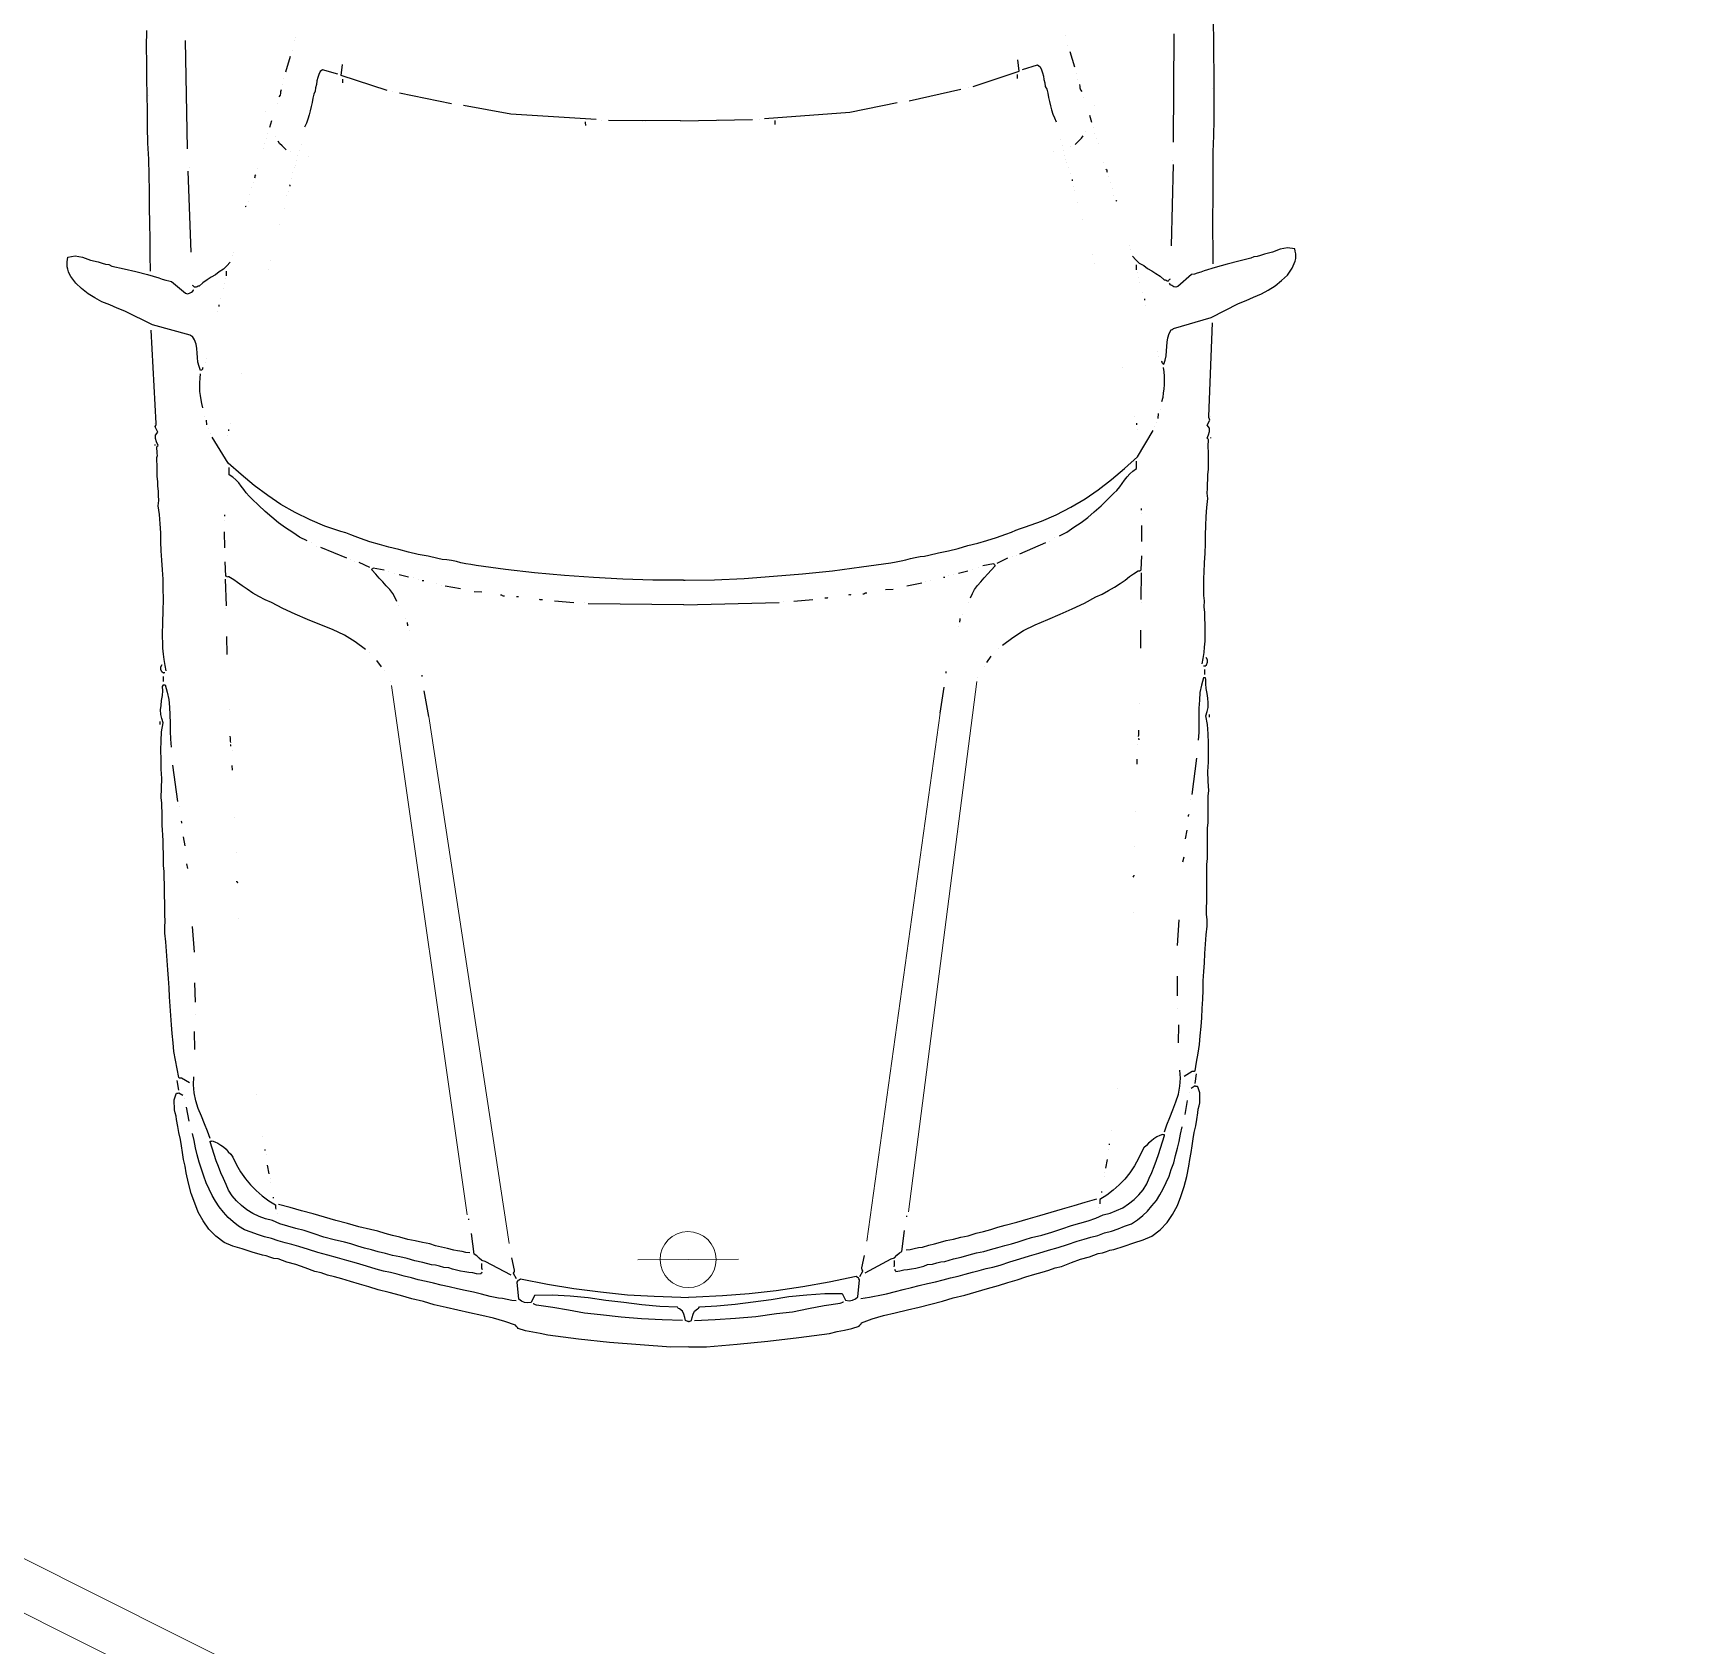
# Model space of a CAD drawing. Header units: metres. Extents: x -45 to 1930, y -347 to 488.
# Drawn here: x 106.341 to 108.875, y -23.664 to -21.178 of the extents above; entities that cross this region are included whole.
import ezdxf

# ---------------------------------------------------------------- set-up
doc = ezdxf.new("R2010")
doc.units = ezdxf.units.M

# ---------------------------------------------------------------- blocks, each defined once
blk = doc.blocks.new('BMW3-PUD')
at = {"lineweight": 0}
for p, q in [((1.0314, 0.4512), (0.2143, 0.3401)), ((0.9833, 0.3943), (0.17, 0.2757)), ((0.1432, 0.0776), (0.1432, 0)), ((0.1432, -0.0776), (0.1432, 0)), ((0.9833, -0.3943), (0.17, -0.2757)), ((1.0314, -0.4512), (0.2143, -0.3401))]:
    blk.add_line(p, q, dxfattribs=at)
for points in [[(1.5236, 0.7387), (1.5228, 0.7394), (1.5213, 0.7394), (1.5198, 0.7409), (1.519, 0.7424), (1.525, 0.7447), (1.5318, 0.7463), (1.5393, 0.7471), (1.546, 0.7472), (1.5528, 0.748), (1.5595, 0.7489), (1.5663, 0.7512), (1.5715, 0.7543), (1.5722, 0.7558), (1.573, 0.7573), (1.5737, 0.758), (1.5737, 0.758), (1.5902, 0.8161), (1.6115, 0.8584), (1.6159, 0.8704), (1.621, 0.8818), (1.6261, 0.8938), (1.632, 0.9044), (1.6386, 0.915), (1.6468, 0.9249), (1.6549, 0.934), (1.6653, 0.9416), (1.6691, 0.9432), (1.6728, 0.9447), (1.6765, 0.9462), (1.6803, 0.9471), (1.684, 0.9471), (1.6878, 0.9471), (1.6916, 0.9464), (1.6953, 0.9457), (1.697, 0.9345), (1.6948, 0.9232), (1.6905, 0.9111), (1.6876, 0.8991), (1.6855, 0.893), (1.684, 0.8878), (1.6833, 0.8825), (1.6811, 0.878), (1.6768, 0.8592), (1.6725, 0.8411), (1.6675, 0.823), (1.6625, 0.8057), (1.6603, 0.8004), (1.6588, 0.7951), (1.6574, 0.7906), (1.6567, 0.7861), (1.6382, 0.7648), (1.6375, 0.7618), (1.6382, 0.7588), (1.6398, 0.7558), (1.6413, 0.7536), (1.6413, 0.7536), (1.6428, 0.7529), (1.6436, 0.7521), (1.6436, 0.7521)], [(1.0566, 0.7984), (1.0648, 0.8), (1.0738, 0.8016), (1.0821, 0.8025), (1.0911, 0.8033), (1.1001, 0.8035), (1.1083, 0.8036), (1.1173, 0.8037), (1.1264, 0.803), (1.1354, 0.8031), (1.1444, 0.8025), (1.1534, 0.8026), (1.1617, 0.8019), (1.1707, 0.802), (1.1797, 0.8022), (1.1887, 0.8023), (1.1977, 0.8024), (1.212, 0.8033), (1.227, 0.8042), (1.2412, 0.8051), (1.2555, 0.8053), (1.269, 0.8055), (1.2833, 0.8064), (1.2975, 0.8073), (1.311, 0.809), (1.3193, 0.8083), (1.3268, 0.8084), (1.3335, 0.8085), (1.341, 0.8093), (1.3485, 0.8094), (1.356, 0.8103), (1.3636, 0.8104), (1.3718, 0.8104), (1.3756, 0.8105), (1.3786, 0.8105), (1.3816, 0.8106), (1.3853, 0.8106), (1.3883, 0.8099), (1.3914, 0.8099), (1.3951, 0.81), (1.3988, 0.8108), (1.4004, 0.8108), (1.4018, 0.8108), (1.4026, 0.8101), (1.4041, 0.8086), (1.4094, 0.8109), (1.4146, 0.8125), (1.4198, 0.8125), (1.4244, 0.8088), (1.4319, 0.8127), (1.4334, 0.8127), (1.4349, 0.812), (1.4356, 0.8112), (1.4379, 0.8112), (1.582, 0.8182)], [(1.4055, 0.8139), (1.4055, 0.8139), (1.4048, 0.8139), (1.4041, 0.8138), (1.4041, 0.8138)], [(1.4378, 0.8143), (1.4378, 0.8143)], [(2.0437, 0.8222), (2.0189, 0.8227), (1.9942, 0.8224), (1.9694, 0.8228), (1.9446, 0.8225), (1.9198, 0.8222), (1.8951, 0.822), (1.8703, 0.8217), (1.8455, 0.8206), (1.8207, 0.8203), (1.796, 0.82), (1.7712, 0.8197), (1.7464, 0.8194), (1.7224, 0.8192), (1.6976, 0.8196), (1.6728, 0.8193)], [(1.9431, 0.8203), (1.9431, 0.8203)], [(0.0086, 0), (0.0085, 0.0275), (0.0125, 0.0749), (0.0164, 0.1222), (0.0218, 0.1696), (0.028, 0.217), (0.0309, 0.229), (0.033, 0.2403), (0.0351, 0.2516), (0.0388, 0.2629), (0.0402, 0.2637), (0.041, 0.2644), (0.0425, 0.266), (0.0439, 0.2667), (0.0498, 0.2833), (0.0548, 0.3006), (0.0591, 0.3187), (0.0634, 0.3376), (0.0677, 0.3556), (0.072, 0.3737), (0.0763, 0.3918), (0.0813, 0.4083), (0.0856, 0.4264), (0.0907, 0.4437), (0.0957, 0.4611), (0.1, 0.4784), (0.1043, 0.4927), (0.1087, 0.507), (0.113, 0.5206), (0.1173, 0.5342), (0.1202, 0.5455), (0.1231, 0.556), (0.1268, 0.5658), (0.1289, 0.5756), (0.1347, 0.5907), (0.1398, 0.605), (0.1434, 0.6186), (0.1485, 0.6322), (0.1491, 0.6389), (0.1513, 0.645), (0.1535, 0.6503), (0.1542, 0.6563), (0.1593, 0.6721), (0.1643, 0.6872), (0.1687, 0.7015), (0.1745, 0.7151), (0.1841, 0.728), (0.1953, 0.7386), (0.2079, 0.747), (0.2214, 0.7547), (0.2355, 0.7601), (0.2505, 0.7655), (0.2662, 0.7695), (0.282, 0.7727), (0.2924, 0.7743), (0.3029, 0.7767), (0.3134, 0.7783), (0.3239, 0.7799), (0.3337, 0.7815), (0.3442, 0.7839), (0.3539, 0.7855), (0.3644, 0.7872), (0.3696, 0.788), (0.3749, 0.7895), (0.3794, 0.7904), (0.3846, 0.7904), (0.3899, 0.7905), (0.3951, 0.7905), (0.3997, 0.7891), (0.4042, 0.7876), (0.4049, 0.7869), (0.4049, 0.7861), (0.405, 0.7846), (0.4057, 0.7832), (0.402, 0.7771)], [(0.421, 0.7668), (0.4283, 0.7789), (0.4283, 0.7804), (0.4283, 0.7812), (0.4283, 0.7827), (0.429, 0.7834), (0.4425, 0.7859), (0.456, 0.7883), (0.4695, 0.7907), (0.483, 0.7916), (0.4972, 0.7933), (0.5107, 0.7942), (0.525, 0.7951), (0.5392, 0.796), (0.5535, 0.7969), (0.5678, 0.7971), (0.582, 0.798), (0.5955, 0.7989), (0.6098, 0.7998), (0.624, 0.8008), (0.6383, 0.8017), (0.6518, 0.8034), (0.6615, 0.8035), (0.6706, 0.8028), (0.6803, 0.803), (0.6901, 0.8031), (0.6991, 0.8032), (0.7089, 0.8033), (0.7186, 0.8034), (0.7276, 0.8035), (0.7374, 0.8036), (0.7471, 0.8038), (0.7562, 0.8046), (0.7659, 0.8047), (0.7749, 0.8048), (0.7847, 0.8049), (0.7937, 0.8051), (0.8035, 0.8052), (0.811, 0.806), (0.8185, 0.8061), (0.8252, 0.8062), (0.832, 0.8063), (0.8395, 0.8063), (0.8462, 0.8064), (0.853, 0.8065), (0.8605, 0.8074), (0.8755, 0.8068), (0.8905, 0.8062), (0.9048, 0.8071), (0.9198, 0.8073), (0.9341, 0.8075), (0.9484, 0.8069), (0.9626, 0.8063), (0.9762, 0.8035), (0.9829, 0.8058), (0.9889, 0.8074), (0.9964, 0.8075), (1.0032, 0.8068), (1.0107, 0.8061), (1.0182, 0.8047), (1.0257, 0.8041), (1.0325, 0.8042), (1.034, 0.8034), (1.0347, 0.8034), (1.0348, 0.8019), (1.0348, 0.8004), (1.0236, 0.7973), (1.0123, 0.7949), (1.0003, 0.794), (0.9883, 0.7931), (0.9756, 0.793), (0.9635, 0.7928), (0.9508, 0.7927), (0.9388, 0.7918)], [(0.8548, 0.7818), (0.911, 0.7892)], [(0.9784, 0.8088), (0.9776, 0.8088), (0.9761, 0.8087), (0.9754, 0.8087), (0.9739, 0.8087)], [(1.04, 0.8027), (1.0475, 0.8028)], [(1.0535, 0.8007), (1.0535, 0.8007), (1.0535, 0.8022), (1.0528, 0.8029), (1.0528, 0.8029), (1.055, 0.8052), (1.0587, 0.8067), (1.0625, 0.8068), (1.0663, 0.8046)], [(0.0815, 0.2657), (0.0822, 0.2724), (0.0836, 0.2792), (0.085, 0.2868), (0.0857, 0.2928), (0.0885, 0.3056), (0.0921, 0.3191), (0.095, 0.3312), (0.0978, 0.344), (0.1007, 0.356), (0.1036, 0.3688), (0.1064, 0.3809), (0.1093, 0.3929), (0.1122, 0.4042), (0.115, 0.4162), (0.1179, 0.4268), (0.1208, 0.4381), (0.1236, 0.4487), (0.1265, 0.4592), (0.1286, 0.4697), (0.1315, 0.481), (0.1366, 0.4961), (0.1409, 0.5112), (0.1452, 0.5262), (0.1496, 0.5406), (0.1539, 0.5556), (0.1582, 0.5707), (0.1625, 0.585), (0.1676, 0.6001), (0.1705, 0.6106), (0.1734, 0.6212), (0.1763, 0.6317), (0.1799, 0.6423), (0.1828, 0.6528), (0.1864, 0.6634), (0.19, 0.6732), (0.1937, 0.6838), (0.1996, 0.6929), (0.2062, 0.7012), (0.2129, 0.7088), (0.2211, 0.7156), (0.2293, 0.7225), (0.2382, 0.7279), (0.2471, 0.7332), (0.2569, 0.7378), (0.2666, 0.7424), (0.277, 0.7456), (0.2875, 0.7495), (0.2987, 0.7526), (0.31, 0.7557), (0.3204, 0.7581), (0.3317, 0.7605), (0.3429, 0.7629)], [(0.335, 0.7358), (0.3462, 0.7396), (0.3574, 0.7443), (0.3693, 0.7489), (0.3813, 0.7536), (0.3933, 0.7575), (0.4053, 0.7599), (0.418, 0.7608), (0.43, 0.7602)], [(0.3616, 0.7676), (0.3833, 0.7716)], [(0.3961, 0.774), (0.3961, 0.774)], [(0.4095, 0.7832), (0.4245, 0.7856)], [(0.6223, 0.7579), (0.6621, 0.7607)], [(0.7513, 0.767), (0.7588, 0.7686)], [(0.7866, 0.7712), (0.8001, 0.7736)], [(0.8211, 0.7761), (0.8211, 0.7761), (0.8226, 0.7761), (0.8233, 0.7761), (0.8241, 0.7769)], [(0.8473, 0.7794), (0.8473, 0.7794)], [(1.8612, 0.76), (2.0279, 0.762)], [(0.126, 0.318), (0.126, 0.318), (0.1244, 0.3188), (0.1237, 0.3195), (0.1229, 0.3202), (0.1236, 0.3262), (0.125, 0.3323), (0.1257, 0.3383), (0.1264, 0.3443), (0.1278, 0.3511), (0.1292, 0.3571), (0.1307, 0.3631), (0.1329, 0.3691), (0.1335, 0.3767), (0.1357, 0.3835), (0.1371, 0.3895), (0.1378, 0.3955), (0.1414, 0.4091), (0.1442, 0.4211), (0.1478, 0.4332), (0.1507, 0.4445), (0.1528, 0.4558), (0.1557, 0.4663), (0.1586, 0.4776), (0.1615, 0.4881), (0.1643, 0.4987), (0.1672, 0.5092), (0.1708, 0.5198), (0.1737, 0.5296), (0.1773, 0.5454), (0.1816, 0.5612), (0.1867, 0.5763), (0.1918, 0.5914), (0.1954, 0.6042), (0.199, 0.617), (0.2026, 0.6291), (0.2077, 0.6404), (0.2106, 0.6509), (0.2142, 0.6607), (0.2186, 0.6705), (0.2245, 0.6796), (0.2311, 0.688), (0.2386, 0.6956), (0.246, 0.7024), (0.255, 0.7078), (0.2639, 0.7116), (0.2729, 0.7155), (0.2818, 0.7194), (0.2916, 0.7232), (0.3005, 0.7263), (0.3103, 0.7295), (0.32, 0.7326), (0.3297, 0.7357), (0.3305, 0.7357), (0.3305, 0.7342), (0.3305, 0.7335), (0.3312, 0.7327), (0.3298, 0.7282), (0.3276, 0.7237), (0.3247, 0.7191), (0.3217, 0.7153), (0.318, 0.7108), (0.3143, 0.7077), (0.3106, 0.7039), (0.3061, 0.7009), (0.2942, 0.6955), (0.283, 0.6893), (0.2725, 0.6817), (0.2629, 0.6741), (0.254, 0.665), (0.2458, 0.6558), (0.2384, 0.646), (0.2318, 0.6354), (0.2303, 0.6354), (0.2288, 0.6354), (0.2273, 0.6354), (0.225, 0.6353)], [(0.4721, 0.7584), (0.4999, 0.7588)], [(0.5255, 0.7568), (0.5255, 0.7568)], [(0.545, 0.757), (0.575, 0.7574)], [(1.4485, 0.7363), (1.4485, 0.7363)], [(1.4613, 0.7394), (1.468, 0.741), (1.474, 0.7418), (1.4807, 0.7427), (1.4867, 0.7435), (1.4935, 0.7436), (1.5003, 0.7437), (1.507, 0.743), (1.5138, 0.7423)], [(1.6856, 0.6955), (1.6802, 0.7007), (1.6749, 0.7059), (1.6711, 0.7127), (1.6665, 0.7186), (1.6627, 0.7253), (1.6588, 0.7313), (1.6543, 0.738), (1.6489, 0.7439), (1.6489, 0.7454), (1.6482, 0.7469), (1.6474, 0.7484), (1.6474, 0.7492), (1.6474, 0.7507), (1.6481, 0.7514), (1.6496, 0.7529), (1.6503, 0.7537)], [(1.7014, 0.7558), (1.8267, 0.7596)], [(1.8327, 0.7574), (1.8327, 0.7574)], [(1.1907, 0), (1.1907, 0.0026), (1.1909, 0.0476), (1.1927, 0.0935), (1.1959, 0.1386), (1.1991, 0.1836), (1.2038, 0.2295), (1.2093, 0.2746), (1.2155, 0.3197), (1.2169, 0.328), (1.2183, 0.3356), (1.2197, 0.3431), (1.2219, 0.3499), (1.2233, 0.3574), (1.2247, 0.3649), (1.2254, 0.3717), (1.2268, 0.3785), (1.2304, 0.3935), (1.2332, 0.4086), (1.2368, 0.4236), (1.2411, 0.4387), (1.2447, 0.4538), (1.249, 0.4681), (1.2533, 0.4831), (1.2584, 0.4975), (1.2613, 0.5058), (1.2642, 0.5126), (1.2671, 0.5201), (1.2693, 0.5276), (1.278, 0.5525), (1.2875, 0.5752), (1.2993, 0.5978), (1.3118, 0.6198), (1.3258, 0.6402), (1.3413, 0.6607), (1.3583, 0.6811), (1.3761, 0.7009), (1.4164, 0.7254)], [(1.4224, 0.7277), (1.4224, 0.7277)], [(1.4291, 0.73), (1.4291, 0.73)], [(1.4351, 0.7331), (1.4426, 0.734)], [(1.5312, 0.735), (1.5312, 0.735)], [(1.5379, 0.7336), (1.5379, 0.7336)], [(1.6102, 0.7157), (1.6102, 0.7157)], [(1.62, 0.7136), (1.62, 0.7136), (1.6193, 0.7135), (1.6178, 0.7135), (1.6178, 0.7135)], [(1.6291, 0.7107), (1.6291, 0.7107)], [(0.6742, 0.6895), (0.6742, 0.6895)], [(0.7282, 0.6901), (0.7282, 0.6901), (0.7297, 0.6909), (0.7305, 0.6917), (0.7312, 0.6917)], [(0.7755, 0.6922), (0.7755, 0.6922)], [(0.8295, 0.6943), (0.8295, 0.6943)], [(0.9023, 0.6975), (0.9099, 0.6976)], [(0.9324, 0.6978), (0.9324, 0.6978)], [(0.9421, 0.6994), (0.9421, 0.6994), (0.9414, 0.7002), (0.9398, 0.7002), (0.9398, 0.7002)], [(0.9451, 0.6995), (0.9474, 0.7003), (0.9496, 0.7003), (0.9519, 0.7003), (0.9549, 0.7004)], [(0.9962, 0.7009), (0.9962, 0.7009)], [(1.081, 0.7041), (1.1088, 0.7044)], [(1.0873, 0.4909), (1.0991, 0.5068), (1.1094, 0.5235), (1.1182, 0.5416), (1.1262, 0.5612), (1.1343, 0.5801), (1.1423, 0.599), (1.1511, 0.6179), (1.1607, 0.6352), (1.165, 0.645), (1.1702, 0.6549), (1.1753, 0.664), (1.1812, 0.673), (1.1864, 0.6806), (1.1916, 0.6874), (1.196, 0.6935), (1.2004, 0.701), (1.2004, 0.7018), (1.2004, 0.7033), (1.2011, 0.704), (1.2019, 0.7056), (1.2236, 0.7066)], [(1.1515, 0.7057), (1.1515, 0.7057)], [(1.1561, 0.705), (1.1973, 0.7062)], [(1.2454, 0.7068), (1.2702, 0.7071)], [(1.2552, 0.58), (1.261, 0.5914), (1.2684, 0.602), (1.2758, 0.6133), (1.2832, 0.6239), (1.2921, 0.6338), (1.3009, 0.6444), (1.3106, 0.6543), (1.3202, 0.6642), (1.3247, 0.6687), (1.3299, 0.6733), (1.3351, 0.6771), (1.3403, 0.6809), (1.3455, 0.6847), (1.35, 0.6893), (1.3544, 0.6939), (1.3581, 0.6992), (1.3694, 0.6993)], [(1.2882, 0.7073), (1.2882, 0.7073)], [(1.2942, 0.7067), (1.2942, 0.7067), (1.2957, 0.7067), (1.2965, 0.7067), (1.2965, 0.7067)], [(1.4189, 0.7014), (1.4189, 0.7014)], [(1.4279, 0.7), (1.4279, 0.7), (1.4272, 0.7), (1.4257, 0.7), (1.4257, 0.7)], [(1.4377, 0.6971), (1.4377, 0.6971)], [(1.6449, 0.7063), (1.6449, 0.7063)], [(1.6532, 0.7042), (1.6532, 0.7042)], [(1.6607, 0.7028), (1.6607, 0.7028)], [(1.6645, 0.7013), (1.672, 0.7014)], [(1.6954, 0.6927), (1.6954, 0.6927)], [(1.7014, 0.6905), (1.7014, 0.6905)], [(0.4027, 0.6637), (0.4027, 0.6637)], [(1.5138, 0.6793), (1.5138, 0.6793)], [(1.7714, 0.6703), (1.7714, 0.6703), (1.7714, 0.6711), (1.7707, 0.6718), (1.7707, 0.6718)], [(1.7798, 0.6666), (1.7798, 0.6666)], [(1.7895, 0.6653), (1.7895, 0.6653)], [(1.8001, 0.6616), (1.8001, 0.6616)], [(1.8084, 0.6595), (1.8084, 0.6595)], [(0.2423, 0.6385), (0.2423, 0.6385), (0.243, 0.6386), (0.2438, 0.6386), (0.2438, 0.6386)], [(0.267, 0.6433), (0.267, 0.6433)], [(0.273, 0.6434), (0.273, 0.6434)], [(0.2797, 0.645), (0.2932, 0.6474)], [(0.309, 0.6491), (0.309, 0.6491)], [(0.3157, 0.6507), (0.3157, 0.6507), (0.3165, 0.6507), (0.3172, 0.6507), (0.3172, 0.6507)], [(0.3374, 0.6547), (0.3374, 0.6547)], [(1.6742, 0.6368), (1.6742, 0.6368)], [(1.6885, 0.634), (1.6885, 0.634)], [(1.8204, 0.6551), (1.8197, 0.6559), (1.8189, 0.6566), (1.8167, 0.6566), (1.8152, 0.6573)], [(1.8302, 0.6522), (1.8302, 0.6522)], [(1.8604, 0.6436), (1.8604, 0.6436)], [(1.8679, 0.6414), (1.8679, 0.6414)], [(1.8755, 0.6385), (1.8755, 0.6385)], [(1.8845, 0.6364), (1.8845, 0.6364)], [(1.9182, 0.639), (1.9182, 0.639)], [(0.1558, 0.3364), (0.1564, 0.3424), (0.1579, 0.3484), (0.1593, 0.3552), (0.16, 0.3612), (0.1629, 0.371), (0.165, 0.3801), (0.1672, 0.3891), (0.17, 0.3981), (0.1721, 0.4094), (0.175, 0.4207), (0.1771, 0.432), (0.1807, 0.4441), (0.1836, 0.4554), (0.1865, 0.4667), (0.1901, 0.478), (0.193, 0.4893), (0.1973, 0.5073), (0.2023, 0.5247), (0.2073, 0.5428), (0.2124, 0.5601), (0.2175, 0.5774), (0.2225, 0.5955), (0.2276, 0.6128), (0.2326, 0.6309)], [(0.219, 0.633), (0.219, 0.633)], [(1.7428, 0.6189), (1.7428, 0.6189)], [(1.7684, 0.6117), (1.7684, 0.6117)], [(1.8585, 0.6083), (1.8615, 0.6113), (1.8645, 0.6143), (1.8682, 0.6181), (1.8719, 0.6204)], [(1.8786, 0.625), (1.8786, 0.625)], [(1.9033, 0.6306), (1.8928, 0.6334)], [(1.9305, 0.6211), (1.9305, 0.6211)], [(1.9508, 0.6154), (1.9478, 0.6161), (1.9456, 0.6161), (1.9425, 0.6168), (1.9403, 0.619)], [(1.9591, 0.6125), (1.9591, 0.6125)], [(1.9681, 0.6111), (1.9681, 0.6111)], [(1.788, 0.6074), (1.788, 0.6074)], [(1.794, 0.6052), (1.794, 0.6052)], [(1.8046, 0.6031), (1.8046, 0.6031), (1.8038, 0.6031), (1.8023, 0.6031), (1.8023, 0.6031)], [(1.8143, 0.6002), (1.8143, 0.6002)], [(1.8234, 0.5981), (1.8234, 0.5981)], [(1.8309, 0.5952), (1.8309, 0.5952)], [(1.8347, 0.5937), (1.8347, 0.5937)], [(1.8422, 0.5923), (1.8422, 0.5923)], [(1.8498, 0.5909), (1.8498, 0.5909)], [(1.8556, 0.6007), (1.8556, 0.6007)], [(1.8573, 0.588), (1.8573, 0.588)], [(1.8664, 0.5851), (1.8664, 0.5851)], [(2.0021, 0.601), (1.978, 0.6082)], [(2.0111, 0.5981), (2.0111, 0.5981)], [(2.0269, 0.5945), (2.0269, 0.5945)], [(2.0322, 0.5931), (2.0322, 0.5931)], [(1.2281, 0.5189), (1.2449, 0.5589)], [(1.2471, 0.5649), (1.2471, 0.5649)], [(1.2522, 0.5725), (1.2522, 0.5725)], [(1.8477, 0.5743), (1.8477, 0.5743)], [(1.9744, 0.5278), (1.9816, 0.5512), (1.9786, 0.5549), (1.974, 0.5571), (1.9695, 0.5585), (1.9643, 0.56), (1.959, 0.5607), (1.9537, 0.5621), (1.9484, 0.5628), (1.9439, 0.565), (1.9379, 0.5664), (1.9311, 0.5678), (1.9251, 0.5693), (1.9183, 0.5707), (1.9123, 0.5721), (1.9055, 0.5743), (1.8995, 0.5765), (1.8934, 0.5794)], [(1.2259, 0.5129), (1.2259, 0.5129)], [(1.949, 0.4517), (1.9722, 0.5225), (1.9895, 0.5205)], [(1.961, 0.5201), (1.9625, 0.5202), (1.964, 0.5202), (1.9647, 0.5202), (1.967, 0.5202)], [(1.0821, 0.4849), (1.0821, 0.4849)], [(1.2135, 0.4834), (1.2216, 0.5001)], [(1.2237, 0.5068), (1.2237, 0.5068)], [(1.0546, 0.4627), (1.0546, 0.4627)], [(1.0605, 0.4666), (1.0702, 0.4735)], [(1.1607, 0.4423), (1.1674, 0.4453), (1.1734, 0.4484), (1.1794, 0.453), (1.1853, 0.4583), (1.1912, 0.4636), (1.1972, 0.469), (1.2031, 0.4743), (1.2098, 0.4804), (1.2106, 0.4804), (1.2113, 0.4797), (1.2121, 0.4789), (1.2128, 0.4782), (1.21, 0.4616)], [(1.0382, 0.4528), (1.0382, 0.4528)], [(1.154, 0.4392), (1.154, 0.4392)], [(1.1985, 0.4239), (1.202, 0.4382)], [(1.2035, 0.445), (1.2035, 0.445)], [(1.2079, 0.4541), (1.2079, 0.4541)], [(1.9277, 0.353), (1.9447, 0.4328)], [(1.9476, 0.4441), (1.9476, 0.4441)], [(0.7998, 0.4222), (0.7998, 0.4222)], [(1.1166, 0.4229), (1.1166, 0.4229)], [(1.1234, 0.4253), (1.1249, 0.4253), (1.1264, 0.4261), (1.1271, 0.4261), (1.1286, 0.4261)], [(1.1353, 0.4292), (1.1353, 0.4292)], [(1.1949, 0.4089), (1.1949, 0.4089)], [(1.197, 0.4164), (1.197, 0.4164)], [(0.9833, 0.3943), (1.023, 0.4008)], [(1.0448, 0.4041), (1.0448, 0.4041), (1.0463, 0.4041), (1.047, 0.4041), (1.047, 0.4041)], [(1.1877, 0.381), (1.1877, 0.381)], [(1.1927, 0.4006), (1.1927, 0.4006), (1.1927, 0.4021), (1.1927, 0.4028), (1.1927, 0.4028)], [(0.7644, 0.3677), (0.7644, 0.3677)], [(1.1799, 0.3441), (1.1841, 0.3675)], [(1.1855, 0.3735), (1.1855, 0.3735)], [(0.1212, 0.2729), (0.1425, 0.313), (0.144, 0.3182), (0.1477, 0.322), (0.1514, 0.3258), (0.1536, 0.3296), (0.1858, 0.3338)], [(0.2068, 0.3378), (0.2068, 0.3378), (0.2075, 0.3378), (0.2083, 0.3378), (0.2083, 0.3378)], [(0.2143, 0.3401), (0.2143, 0.3401)], [(1.9018, 0.1297), (1.9108, 0.2612), (1.9249, 0.3342)], [(0.1297, 0.3173), (0.132, 0.3181), (0.1342, 0.3181), (0.1372, 0.3181), (0.1395, 0.3182)], [(1.1743, 0.311), (1.1749, 0.323)], [(1.1679, 0.2764), (1.1679, 0.2779), (1.1687, 0.2794), (1.1694, 0.2802), (1.1694, 0.2824)], [(0.0477, 0), (0.0479, 0.001), (0.0493, 0.0047), (0.0538, 0.0055), (0.0591, 0.0071), (0.0635, 0.0094), (0.0673, 0.014), (0.068, 0.0155), (0.0687, 0.0162), (0.0702, 0.017), (0.0702, 0.017), (0.0714, 0.044), (0.0741, 0.0718), (0.0775, 0.0997), (0.0809, 0.1275), (0.0851, 0.1546), (0.0878, 0.1824), (0.0897, 0.2102), (0.0894, 0.2372), (0.0788, 0.2424), (0.078, 0.2476), (0.0787, 0.2529), (0.0809, 0.2574), (0.0838, 0.2612), (0.1101, 0.2638), (0.1116, 0.263), (0.1131, 0.2623), (0.1139, 0.2608), (0.1154, 0.2586), (0.1069, 0.2172), (0.0998, 0.1765), (0.0943, 0.1352), (0.0896, 0.0938), (0.0871, 0.0525), (0.0853, 0.0119), (0.085, 0)], [(0.1153, 0.2646), (0.1235, 0.2692), (0.1243, 0.2692), (0.1258, 0.2684), (0.1273, 0.2677), (0.1288, 0.2677), (0.1475, 0.2717)], [(0.17, 0.2757), (0.17, 0.2757)], [(1.1667, 0.2546), (1.1667, 0.2546), (1.1667, 0.2561), (1.1667, 0.2568), (1.1666, 0.2576)], [(0.0493, 0.0092), (0.0504, 0.0408), (0.0523, 0.0724), (0.0549, 0.1039), (0.059, 0.1355), (0.0617, 0.1603), (0.0667, 0.1851), (0.0709, 0.2092), (0.0744, 0.2341), (0.0751, 0.2356), (0.0759, 0.2378), (0.0766, 0.2386), (0.0766, 0.2393)], [(1.1619, 0.2177), (1.1619, 0.2193), (1.1619, 0.22), (1.1618, 0.2215), (1.1626, 0.2222)], [(1.1572, 0.1696), (1.1598, 0.199)], [(1.1574, 0.1531), (1.1574, 0.1531)], [(1.153, 0), (1.1552, 0.1471)], [(1.8926, 0.1461), (1.8941, 0.1461), (1.8956, 0.1462), (1.8964, 0.1462), (1.8986, 0.1462)], [(1.8992, 0), (1.9005, 0.1109)], [(1.9004, 0.1222), (1.9004, 0.1222)], [(1.8987, 0.0535), (1.8987, 0.0535)], [(1.8988, 0.0588), (1.8988, 0.0588)], [(0.0086, 0), (0.0085, -0.0275), (0.0125, -0.0749), (0.0164, -0.1222), (0.0218, -0.1696), (0.028, -0.217), (0.0309, -0.229), (0.033, -0.2403), (0.0351, -0.2516), (0.0388, -0.2629), (0.0402, -0.2637), (0.041, -0.2644), (0.0425, -0.266), (0.0439, -0.2667), (0.0498, -0.2833), (0.0548, -0.3006), (0.0591, -0.3187), (0.0634, -0.3376), (0.0677, -0.3556), (0.072, -0.3737), (0.0763, -0.3918), (0.0813, -0.4083), (0.0856, -0.4264), (0.0907, -0.4437), (0.0957, -0.4611), (0.1, -0.4784), (0.1043, -0.4927), (0.1087, -0.507), (0.113, -0.5206), (0.1173, -0.5342), (0.1202, -0.5455), (0.1231, -0.556), (0.1268, -0.5658), (0.1289, -0.5756), (0.1347, -0.5907), (0.1398, -0.605), (0.1434, -0.6186), (0.1485, -0.6322), (0.1491, -0.6389), (0.1513, -0.645), (0.1535, -0.6503), (0.1542, -0.6563), (0.1593, -0.6721), (0.1643, -0.6872), (0.1687, -0.7015), (0.1745, -0.7151), (0.1841, -0.728), (0.1953, -0.7386), (0.2079, -0.747), (0.2214, -0.7547), (0.2355, -0.7601), (0.2505, -0.7655), (0.2662, -0.7695), (0.282, -0.7727), (0.2924, -0.7743), (0.3029, -0.7767), (0.3134, -0.7783), (0.3239, -0.7799), (0.3337, -0.7815), (0.3442, -0.7839), (0.3539, -0.7855), (0.3644, -0.7872), (0.3696, -0.788), (0.3749, -0.7895), (0.3794, -0.7904), (0.3846, -0.7904), (0.3899, -0.7905), (0.3951, -0.7905), (0.3997, -0.7891), (0.4042, -0.7876), (0.4049, -0.7869), (0.4049, -0.7861), (0.405, -0.7846), (0.4057, -0.7832), (0.402, -0.7771)], [(1.153, 0), (1.1552, -0.1471)], [(1.1907, 0), (1.1907, -0.0026), (1.1909, -0.0476), (1.1927, -0.0935), (1.1959, -0.1386), (1.1991, -0.1836), (1.2038, -0.2295), (1.2093, -0.2746), (1.2155, -0.3197), (1.2169, -0.328), (1.2183, -0.3356), (1.2197, -0.3431), (1.2219, -0.3499), (1.2233, -0.3574), (1.2247, -0.3649), (1.2254, -0.3717), (1.2268, -0.3785), (1.2304, -0.3935), (1.2332, -0.4086), (1.2368, -0.4236), (1.2411, -0.4387), (1.2447, -0.4538), (1.249, -0.4681), (1.2533, -0.4831), (1.2584, -0.4975), (1.2613, -0.5058), (1.2642, -0.5126), (1.2671, -0.5201), (1.2693, -0.5276), (1.278, -0.5525), (1.2875, -0.5752), (1.2993, -0.5978), (1.3118, -0.6198), (1.3258, -0.6402), (1.3413, -0.6607), (1.3583, -0.6811), (1.3761, -0.7009), (1.4164, -0.7254)], [(0.0477, 0), (0.0479, -0.001), (0.0493, -0.0047), (0.0538, -0.0055), (0.0591, -0.0071), (0.0635, -0.0094), (0.0673, -0.014), (0.068, -0.0155), (0.0687, -0.0162), (0.0702, -0.017), (0.0702, -0.017), (0.0714, -0.044), (0.0741, -0.0718), (0.0775, -0.0997), (0.0809, -0.1275), (0.0851, -0.1546), (0.0878, -0.1824), (0.0897, -0.2102), (0.0894, -0.2372), (0.0788, -0.2424), (0.078, -0.2476), (0.0787, -0.2529), (0.0809, -0.2574), (0.0838, -0.2612), (0.1101, -0.2638), (0.1116, -0.263), (0.1131, -0.2623), (0.1139, -0.2608), (0.1154, -0.2586), (0.1069, -0.2172), (0.0998, -0.1765), (0.0943, -0.1352), (0.0896, -0.0938), (0.0871, -0.0525), (0.0853, -0.0119), (0.085, 0)], [(0.0493, -0.0092), (0.0504, -0.0408), (0.0523, -0.0724), (0.0549, -0.1039), (0.059, -0.1355), (0.0617, -0.1603), (0.0667, -0.1851), (0.0709, -0.2092), (0.0744, -0.2341), (0.0751, -0.2356), (0.0759, -0.2378), (0.0766, -0.2386), (0.0766, -0.2393)], [(1.8992, 0), (1.9005, -0.1109)], [(1.8987, -0.0535), (1.8987, -0.0535)], [(1.8988, -0.0588), (1.8988, -0.0588)], [(1.9004, -0.1222), (1.9004, -0.1222)], [(1.8926, -0.1461), (1.8941, -0.1461), (1.8956, -0.1462), (1.8964, -0.1462), (1.8986, -0.1462)], [(1.9018, -0.1297), (1.9108, -0.2612), (1.9249, -0.3342)], [(1.1572, -0.1696), (1.1598, -0.199)], [(1.1574, -0.1531), (1.1574, -0.1531)], [(1.1619, -0.2177), (1.1619, -0.2193), (1.1619, -0.22), (1.1618, -0.2215), (1.1626, -0.2222)], [(0.0815, -0.2657), (0.0822, -0.2724), (0.0836, -0.2792), (0.085, -0.2868), (0.0857, -0.2928), (0.0885, -0.3056), (0.0921, -0.3191), (0.095, -0.3312), (0.0978, -0.344), (0.1007, -0.356), (0.1036, -0.3688), (0.1064, -0.3809), (0.1093, -0.3929), (0.1122, -0.4042), (0.115, -0.4162), (0.1179, -0.4268), (0.1208, -0.4381), (0.1236, -0.4487), (0.1265, -0.4592), (0.1286, -0.4697), (0.1315, -0.481), (0.1366, -0.4961), (0.1409, -0.5112), (0.1452, -0.5262), (0.1496, -0.5406), (0.1539, -0.5556), (0.1582, -0.5707), (0.1625, -0.585), (0.1676, -0.6001), (0.1705, -0.6106), (0.1734, -0.6212), (0.1763, -0.6317), (0.1799, -0.6423), (0.1828, -0.6528), (0.1864, -0.6634), (0.19, -0.6732), (0.1937, -0.6838), (0.1996, -0.6929), (0.2062, -0.7012), (0.2129, -0.7088), (0.2211, -0.7156), (0.2293, -0.7225), (0.2382, -0.7279), (0.2471, -0.7332), (0.2569, -0.7378), (0.2666, -0.7424), (0.277, -0.7456), (0.2875, -0.7495), (0.2987, -0.7526), (0.31, -0.7557), (0.3204, -0.7581), (0.3317, -0.7605), (0.3429, -0.7629)], [(0.1153, -0.2646), (0.1235, -0.2692), (0.1243, -0.2692), (0.1258, -0.2684), (0.1273, -0.2677), (0.1288, -0.2677), (0.1475, -0.2717)], [(0.1212, -0.2729), (0.1425, -0.313), (0.144, -0.3182), (0.1477, -0.322), (0.1514, -0.3258), (0.1536, -0.3296), (0.1858, -0.3338)], [(0.17, -0.2757), (0.17, -0.2757)], [(1.1667, -0.2546), (1.1667, -0.2546), (1.1667, -0.2561), (1.1667, -0.2568), (1.1666, -0.2576)], [(1.1679, -0.2764), (1.1679, -0.2779), (1.1687, -0.2794), (1.1694, -0.2802), (1.1694, -0.2824)], [(0.126, -0.318), (0.126, -0.318), (0.1244, -0.3188), (0.1237, -0.3195), (0.1229, -0.3202), (0.1236, -0.3262), (0.125, -0.3323), (0.1257, -0.3383), (0.1264, -0.3443), (0.1278, -0.3511), (0.1292, -0.3571), (0.1307, -0.3631), (0.1329, -0.3691), (0.1335, -0.3767), (0.1357, -0.3835), (0.1371, -0.3895), (0.1378, -0.3955), (0.1414, -0.4091), (0.1442, -0.4211), (0.1478, -0.4332), (0.1507, -0.4445), (0.1528, -0.4558), (0.1557, -0.4663), (0.1586, -0.4776), (0.1615, -0.4881), (0.1643, -0.4987), (0.1672, -0.5092), (0.1708, -0.5198), (0.1737, -0.5296), (0.1773, -0.5454), (0.1816, -0.5612), (0.1867, -0.5763), (0.1918, -0.5914), (0.1954, -0.6042), (0.199, -0.617), (0.2026, -0.6291), (0.2077, -0.6404), (0.2106, -0.6509), (0.2142, -0.6607), (0.2186, -0.6705), (0.2245, -0.6796), (0.2311, -0.688), (0.2386, -0.6956), (0.246, -0.7024), (0.255, -0.7078), (0.2639, -0.7116), (0.2729, -0.7155), (0.2818, -0.7194), (0.2916, -0.7232), (0.3005, -0.7263), (0.3103, -0.7295), (0.32, -0.7326), (0.3297, -0.7357), (0.3305, -0.7357), (0.3305, -0.7342), (0.3305, -0.7335), (0.3312, -0.7327), (0.3298, -0.7282), (0.3276, -0.7237), (0.3247, -0.7191), (0.3217, -0.7153), (0.318, -0.7108), (0.3143, -0.7077), (0.3106, -0.7039), (0.3061, -0.7009), (0.2942, -0.6955), (0.283, -0.6893), (0.2725, -0.6817), (0.2629, -0.6741), (0.254, -0.665), (0.2458, -0.6558), (0.2384, -0.646), (0.2318, -0.6354), (0.2303, -0.6354), (0.2288, -0.6354), (0.2273, -0.6354), (0.225, -0.6353)], [(0.1297, -0.3173), (0.132, -0.3181), (0.1342, -0.3181), (0.1372, -0.3181), (0.1395, -0.3182)], [(1.1743, -0.311), (1.1749, -0.323)], [(0.1558, -0.3364), (0.1564, -0.3424), (0.1579, -0.3484), (0.1593, -0.3552), (0.16, -0.3612), (0.1629, -0.371), (0.165, -0.3801), (0.1672, -0.3891), (0.17, -0.3981), (0.1721, -0.4094), (0.175, -0.4207), (0.1771, -0.432), (0.1807, -0.4441), (0.1836, -0.4554), (0.1865, -0.4667), (0.1901, -0.478), (0.193, -0.4893), (0.1973, -0.5073), (0.2023, -0.5247), (0.2073, -0.5428), (0.2124, -0.5601), (0.2175, -0.5774), (0.2225, -0.5955), (0.2276, -0.6128), (0.2326, -0.6309)], [(0.2068, -0.3378), (0.2068, -0.3378), (0.2075, -0.3378), (0.2083, -0.3378), (0.2083, -0.3378)], [(0.2143, -0.3401), (0.2143, -0.3401)], [(1.1799, -0.3441), (1.1841, -0.3675)], [(1.9277, -0.353), (1.9447, -0.4328)], [(0.7644, -0.3677), (0.7644, -0.3677)], [(1.1855, -0.3735), (1.1855, -0.3735)], [(0.9833, -0.3943), (1.023, -0.4008)], [(1.0448, -0.4041), (1.0448, -0.4041), (1.0463, -0.4041), (1.047, -0.4041), (1.047, -0.4041)], [(1.1877, -0.381), (1.1877, -0.381)], [(1.1927, -0.4006), (1.1927, -0.4006), (1.1927, -0.4021), (1.1927, -0.4028), (1.1927, -0.4028)], [(0.7998, -0.4222), (0.7998, -0.4222)], [(1.1166, -0.4229), (1.1166, -0.4229)], [(1.1234, -0.4253), (1.1249, -0.4253), (1.1264, -0.4261), (1.1271, -0.4261), (1.1286, -0.4261)], [(1.1353, -0.4292), (1.1353, -0.4292)], [(1.1949, -0.4089), (1.1949, -0.4089)], [(1.197, -0.4164), (1.197, -0.4164)], [(1.1985, -0.4239), (1.202, -0.4382)], [(1.0382, -0.4528), (1.0382, -0.4528)], [(1.154, -0.4392), (1.154, -0.4392)], [(1.1607, -0.4423), (1.1674, -0.4453), (1.1734, -0.4484), (1.1794, -0.453), (1.1853, -0.4583), (1.1912, -0.4636), (1.1972, -0.469), (1.2031, -0.4743), (1.2098, -0.4804), (1.2106, -0.4804), (1.2113, -0.4797), (1.2121, -0.4789), (1.2128, -0.4782), (1.21, -0.4616)], [(1.2035, -0.445), (1.2035, -0.445)], [(1.2079, -0.4541), (1.2079, -0.4541)], [(1.9476, -0.4441), (1.9476, -0.4441)], [(1.949, -0.4517), (1.9722, -0.5225), (1.9895, -0.5205)], [(1.0546, -0.4627), (1.0546, -0.4627)], [(1.0605, -0.4666), (1.0702, -0.4735)], [(1.0821, -0.4849), (1.0821, -0.4849)], [(1.0873, -0.4909), (1.0991, -0.5068), (1.1094, -0.5235), (1.1182, -0.5416), (1.1262, -0.5612), (1.1343, -0.5801), (1.1423, -0.599), (1.1511, -0.6179), (1.1607, -0.6352), (1.165, -0.645), (1.1702, -0.6549), (1.1753, -0.664), (1.1812, -0.673), (1.1864, -0.6806), (1.1916, -0.6874), (1.196, -0.6935), (1.2004, -0.701), (1.2004, -0.7018), (1.2004, -0.7033), (1.2011, -0.704), (1.2019, -0.7056), (1.2236, -0.7066)], [(1.2135, -0.4834), (1.2216, -0.5001)], [(1.2237, -0.5068), (1.2237, -0.5068)], [(1.2259, -0.5129), (1.2259, -0.5129)], [(1.2281, -0.5189), (1.2449, -0.5589)], [(1.9744, -0.5278), (1.9816, -0.5512), (1.9786, -0.5549), (1.974, -0.5571), (1.9695, -0.5585), (1.9643, -0.56), (1.959, -0.5607), (1.9537, -0.5621), (1.9484, -0.5628), (1.9439, -0.565), (1.9379, -0.5664), (1.9311, -0.5678), (1.9251, -0.5693), (1.9183, -0.5707), (1.9123, -0.5721), (1.9055, -0.5743), (1.8995, -0.5765), (1.8934, -0.5794)], [(1.961, -0.5201), (1.9625, -0.5202), (1.964, -0.5202), (1.9647, -0.5202), (1.967, -0.5202)], [(1.2471, -0.5649), (1.2471, -0.5649)], [(1.2522, -0.5725), (1.2522, -0.5725)], [(1.2552, -0.58), (1.261, -0.5914), (1.2684, -0.602), (1.2758, -0.6133), (1.2832, -0.6239), (1.2921, -0.6338), (1.3009, -0.6444), (1.3106, -0.6543), (1.3202, -0.6642), (1.3247, -0.6687), (1.3299, -0.6733), (1.3351, -0.6771), (1.3403, -0.6809), (1.3455, -0.6847), (1.35, -0.6893), (1.3544, -0.6939), (1.3581, -0.6992), (1.3694, -0.6993)], [(1.8477, -0.5743), (1.8477, -0.5743)], [(1.788, -0.6074), (1.788, -0.6074)], [(1.794, -0.6052), (1.794, -0.6052)], [(1.8046, -0.6031), (1.8046, -0.6031), (1.8038, -0.6031), (1.8023, -0.6031), (1.8023, -0.6031)], [(1.8143, -0.6002), (1.8143, -0.6002)], [(1.8234, -0.5981), (1.8234, -0.5981)], [(1.8309, -0.5952), (1.8309, -0.5952)], [(1.8347, -0.5937), (1.8347, -0.5937)], [(1.8422, -0.5923), (1.8422, -0.5923)], [(1.8498, -0.5909), (1.8498, -0.5909)], [(1.8556, -0.6007), (1.8556, -0.6007)], [(1.8573, -0.588), (1.8573, -0.588)], [(1.8585, -0.6083), (1.8615, -0.6113), (1.8645, -0.6143), (1.8682, -0.6181), (1.8719, -0.6204)], [(1.8664, -0.5851), (1.8664, -0.5851)], [(2.0021, -0.601), (1.978, -0.6082)], [(2.0111, -0.5981), (2.0111, -0.5981)], [(2.0269, -0.5945), (2.0269, -0.5945)], [(0.219, -0.633), (0.219, -0.633)], [(1.7428, -0.6189), (1.7428, -0.6189)], [(1.7684, -0.6117), (1.7684, -0.6117)], [(1.8786, -0.625), (1.8786, -0.625)], [(1.9033, -0.6306), (1.8928, -0.6334)], [(1.9305, -0.6211), (1.9305, -0.6211)], [(1.9508, -0.6154), (1.9478, -0.6161), (1.9456, -0.6161), (1.9425, -0.6168), (1.9403, -0.619)], [(1.9591, -0.6125), (1.9591, -0.6125)], [(1.9681, -0.6111), (1.9681, -0.6111)], [(0.2423, -0.6385), (0.2423, -0.6385), (0.243, -0.6386), (0.2438, -0.6386), (0.2438, -0.6386)], [(0.267, -0.6433), (0.267, -0.6433)], [(0.273, -0.6434), (0.273, -0.6434)], [(0.2797, -0.645), (0.2932, -0.6474)], [(0.309, -0.6491), (0.309, -0.6491)], [(0.3157, -0.6507), (0.3157, -0.6507), (0.3165, -0.6507), (0.3172, -0.6507), (0.3172, -0.6507)], [(0.3374, -0.6547), (0.3374, -0.6547)], [(1.6742, -0.6368), (1.6742, -0.6368)], [(1.6885, -0.634), (1.6885, -0.634)], [(1.8204, -0.6551), (1.8197, -0.6559), (1.8189, -0.6566), (1.8167, -0.6566), (1.8152, -0.6573)], [(1.8302, -0.6522), (1.8302, -0.6522)], [(1.8604, -0.6436), (1.8604, -0.6436)], [(1.8679, -0.6414), (1.8679, -0.6414)], [(1.8755, -0.6385), (1.8755, -0.6385)], [(1.8845, -0.6364), (1.8845, -0.6364)], [(1.9182, -0.639), (1.9182, -0.639)], [(0.4027, -0.6637), (0.4027, -0.6637)], [(1.5138, -0.6793), (1.5138, -0.6793)], [(1.7714, -0.6703), (1.7714, -0.6703), (1.7714, -0.6711), (1.7707, -0.6718), (1.7707, -0.6718)], [(1.7798, -0.6666), (1.7798, -0.6666)], [(1.7895, -0.6653), (1.7895, -0.6653)], [(1.8001, -0.6616), (1.8001, -0.6616)], [(1.8084, -0.6595), (1.8084, -0.6595)], [(0.6742, -0.6895), (0.6742, -0.6895)], [(0.7282, -0.6901), (0.7282, -0.6901), (0.7297, -0.6909), (0.7305, -0.6917), (0.7312, -0.6917)], [(0.7755, -0.6922), (0.7755, -0.6922)], [(0.8295, -0.6943), (0.8295, -0.6943)], [(0.9023, -0.6975), (0.9099, -0.6976)], [(0.9324, -0.6978), (0.9324, -0.6978)], [(0.9421, -0.6994), (0.9421, -0.6994), (0.9414, -0.7002), (0.9398, -0.7002), (0.9398, -0.7002)], [(0.9451, -0.6995), (0.9474, -0.7003), (0.9496, -0.7003), (0.9519, -0.7003), (0.9549, -0.7004)], [(0.9962, -0.7009), (0.9962, -0.7009)], [(1.081, -0.7041), (1.1088, -0.7044)], [(1.1515, -0.7057), (1.1515, -0.7057)], [(1.1561, -0.705), (1.1973, -0.7062)], [(1.2454, -0.7068), (1.2702, -0.7071)], [(1.2882, -0.7073), (1.2882, -0.7073)], [(1.2942, -0.7067), (1.2942, -0.7067), (1.2957, -0.7067), (1.2965, -0.7067), (1.2965, -0.7067)], [(1.4189, -0.7014), (1.4189, -0.7014)], [(1.4279, -0.7), (1.4279, -0.7), (1.4272, -0.7), (1.4257, -0.7), (1.4257, -0.7)], [(1.4377, -0.6971), (1.4377, -0.6971)], [(1.6449, -0.7063), (1.6449, -0.7063)], [(1.6856, -0.6955), (1.6802, -0.7007), (1.6749, -0.7059), (1.6711, -0.7127), (1.6665, -0.7186), (1.6627, -0.7253), (1.6588, -0.7313), (1.6543, -0.738), (1.6489, -0.7439), (1.6489, -0.7454), (1.6482, -0.7469), (1.6474, -0.7484), (1.6474, -0.7492), (1.6474, -0.7507), (1.6481, -0.7514), (1.6496, -0.7529), (1.6503, -0.7537)], [(1.6532, -0.7042), (1.6532, -0.7042)], [(1.6607, -0.7028), (1.6607, -0.7028)], [(1.6645, -0.7013), (1.672, -0.7014)], [(1.6954, -0.6927), (1.6954, -0.6927)], [(1.7014, -0.6905), (1.7014, -0.6905)], [(1.4224, -0.7277), (1.4224, -0.7277)], [(1.4291, -0.73), (1.4291, -0.73)], [(1.4351, -0.7331), (1.4426, -0.734)], [(1.5312, -0.735), (1.5312, -0.735)], [(1.5379, -0.7336), (1.5379, -0.7336)], [(1.6102, -0.7157), (1.6102, -0.7157)], [(1.62, -0.7136), (1.62, -0.7136), (1.6193, -0.7135), (1.6178, -0.7135), (1.6178, -0.7135)], [(1.6291, -0.7107), (1.6291, -0.7107)], [(0.335, -0.7358), (0.3462, -0.7396), (0.3574, -0.7443), (0.3693, -0.7489), (0.3813, -0.7536), (0.3933, -0.7575), (0.4053, -0.7599), (0.418, -0.7608), (0.43, -0.7602)], [(0.4721, -0.7584), (0.4999, -0.7588)], [(0.5255, -0.7568), (0.5255, -0.7568)], [(0.545, -0.757), (0.575, -0.7574)], [(0.6223, -0.7579), (0.6621, -0.7607)], [(1.4485, -0.7363), (1.4485, -0.7363)], [(1.4613, -0.7394), (1.468, -0.741), (1.474, -0.7418), (1.4807, -0.7427), (1.4867, -0.7435), (1.4935, -0.7436), (1.5003, -0.7437), (1.507, -0.743), (1.5138, -0.7423)], [(1.5236, -0.7387), (1.5228, -0.7394), (1.5213, -0.7394), (1.5198, -0.7409), (1.519, -0.7424), (1.525, -0.7447), (1.5318, -0.7463), (1.5393, -0.7471), (1.546, -0.7472), (1.5528, -0.748), (1.5595, -0.7489), (1.5663, -0.7512), (1.5715, -0.7543), (1.5722, -0.7558), (1.573, -0.7573), (1.5737, -0.758), (1.5737, -0.758), (1.5902, -0.8161), (1.6115, -0.8584), (1.6159, -0.8704), (1.621, -0.8818), (1.6261, -0.8938), (1.632, -0.9044), (1.6386, -0.915), (1.6468, -0.9249), (1.6549, -0.934), (1.6653, -0.9416), (1.6691, -0.9432), (1.6728, -0.9447), (1.6765, -0.9462), (1.6803, -0.9471), (1.684, -0.9471), (1.6878, -0.9471), (1.6916, -0.9464), (1.6953, -0.9457), (1.697, -0.9345), (1.6948, -0.9232), (1.6905, -0.9111), (1.6876, -0.8991), (1.6855, -0.893), (1.684, -0.8878), (1.6833, -0.8825), (1.6811, -0.878), (1.6768, -0.8592), (1.6725, -0.8411), (1.6675, -0.823), (1.6625, -0.8057), (1.6603, -0.8004), (1.6588, -0.7951), (1.6574, -0.7906), (1.6567, -0.7861), (1.6382, -0.7648), (1.6375, -0.7618), (1.6382, -0.7588), (1.6398, -0.7558), (1.6413, -0.7536), (1.6413, -0.7536), (1.6428, -0.7529), (1.6436, -0.7521), (1.6436, -0.7521)], [(1.7014, -0.7558), (1.8267, -0.7596)], [(1.8327, -0.7574), (1.8327, -0.7574)], [(1.8612, -0.76), (2.0279, -0.762)], [(0.3616, -0.7676), (0.3833, -0.7716)], [(0.3961, -0.774), (0.3961, -0.774)], [(0.4095, -0.7832), (0.4245, -0.7856)], [(0.421, -0.7668), (0.4283, -0.7789), (0.4283, -0.7804), (0.4283, -0.7812), (0.4283, -0.7827), (0.429, -0.7834), (0.4425, -0.7859), (0.456, -0.7883), (0.4695, -0.7907), (0.483, -0.7916), (0.4972, -0.7933), (0.5107, -0.7942), (0.525, -0.7951), (0.5392, -0.796), (0.5535, -0.7969), (0.5678, -0.7971), (0.582, -0.798), (0.5955, -0.7989), (0.6098, -0.7998), (0.624, -0.8008), (0.6383, -0.8017), (0.6518, -0.8034), (0.6615, -0.8035), (0.6706, -0.8028), (0.6803, -0.803), (0.6901, -0.8031), (0.6991, -0.8032), (0.7089, -0.8033), (0.7186, -0.8034), (0.7276, -0.8035), (0.7374, -0.8036), (0.7471, -0.8038), (0.7562, -0.8046), (0.7659, -0.8047), (0.7749, -0.8048), (0.7847, -0.8049), (0.7937, -0.8051), (0.8035, -0.8052), (0.811, -0.806), (0.8185, -0.8061), (0.8252, -0.8062), (0.832, -0.8063), (0.8395, -0.8063), (0.8462, -0.8064), (0.853, -0.8065), (0.8605, -0.8074), (0.8755, -0.8068), (0.8905, -0.8062), (0.9048, -0.8071), (0.9198, -0.8073), (0.9341, -0.8075), (0.9484, -0.8069), (0.9626, -0.8063), (0.9762, -0.8035), (0.9829, -0.8058), (0.9889, -0.8074), (0.9964, -0.8075), (1.0032, -0.8068), (1.0107, -0.8061), (1.0182, -0.8047), (1.0257, -0.8041), (1.0325, -0.8042), (1.034, -0.8034), (1.0347, -0.8034), (1.0348, -0.8019), (1.0348, -0.8004), (1.0236, -0.7973), (1.0123, -0.7949), (1.0003, -0.794), (0.9883, -0.7931), (0.9756, -0.793), (0.9635, -0.7928), (0.9508, -0.7927), (0.9388, -0.7918)], [(0.7513, -0.767), (0.7588, -0.7686)], [(0.7866, -0.7712), (0.8001, -0.7736)], [(0.8211, -0.7761), (0.8211, -0.7761), (0.8226, -0.7761), (0.8233, -0.7761), (0.8241, -0.7769)], [(0.8473, -0.7794), (0.8473, -0.7794)], [(0.8548, -0.7818), (0.911, -0.7892)], [(0.9784, -0.8088), (0.9776, -0.8088), (0.9761, -0.8087), (0.9754, -0.8087), (0.9739, -0.8087)], [(1.04, -0.8027), (1.0475, -0.8028)], [(1.0535, -0.8007), (1.0535, -0.8007), (1.0535, -0.8022), (1.0528, -0.8029), (1.0528, -0.8029), (1.055, -0.8052), (1.0587, -0.8067), (1.0625, -0.8068), (1.0663, -0.8046)], [(1.0566, -0.7984), (1.0648, -0.8), (1.0738, -0.8016), (1.0821, -0.8025), (1.0911, -0.8033), (1.1001, -0.8035), (1.1083, -0.8036), (1.1173, -0.8037), (1.1264, -0.803), (1.1354, -0.8031), (1.1444, -0.8025), (1.1534, -0.8026), (1.1617, -0.8019), (1.1707, -0.802), (1.1797, -0.8022), (1.1887, -0.8023), (1.1977, -0.8024), (1.212, -0.8033), (1.227, -0.8042), (1.2412, -0.8051), (1.2555, -0.8053), (1.269, -0.8055), (1.2833, -0.8064), (1.2975, -0.8073), (1.311, -0.809), (1.3193, -0.8083), (1.3268, -0.8084), (1.3335, -0.8085), (1.341, -0.8093), (1.3485, -0.8094), (1.356, -0.8103), (1.3636, -0.8104), (1.3718, -0.8104), (1.3756, -0.8105), (1.3786, -0.8105), (1.3816, -0.8106), (1.3853, -0.8106), (1.3883, -0.8099), (1.3914, -0.8099), (1.3951, -0.81), (1.3988, -0.8108), (1.4004, -0.8108), (1.4018, -0.8108), (1.4026, -0.8101), (1.4041, -0.8086), (1.4094, -0.8109), (1.4146, -0.8125), (1.4198, -0.8125), (1.4244, -0.8088), (1.4319, -0.8127), (1.4334, -0.8127), (1.4349, -0.812), (1.4356, -0.8112), (1.4379, -0.8112), (1.582, -0.8182)], [(1.4055, -0.8139), (1.4055, -0.8139), (1.4048, -0.8139), (1.4041, -0.8138), (1.4041, -0.8138)], [(1.4378, -0.8143), (1.4378, -0.8143)], [(2.0437, -0.8222), (2.0189, -0.8227), (1.9942, -0.8224), (1.9694, -0.8228), (1.9446, -0.8225), (1.9198, -0.8222), (1.8951, -0.822), (1.8703, -0.8217), (1.8455, -0.8206), (1.8207, -0.8203), (1.796, -0.82), (1.7712, -0.8197), (1.7464, -0.8194), (1.7224, -0.8192), (1.6976, -0.8196), (1.6728, -0.8193)], [(1.9431, -0.8203), (1.9431, -0.8203)]]:
    blk.add_lwpolyline(points)
for start, end in [(0, 180), (180, 0)]:
    blk.add_arc((0.1432, 0), 0.0432, start, end, dxfattribs=at)

msp = doc.modelspace()

# ---------------------------------------------------------------- linework, layer by layer
at = {"linetype": 'Continuous', "lineweight": 0}
msp.add_lwpolyline([(111.177786, -26.050548), (111.211438, -25.983522), (106.199333, -23.467066), (106.16568, -23.534092)], close=True, dxfattribs=at)

# ---------------------------------------------------------------- block references
at = {"linetype": 'Continuous', "lineweight": 0, "rotation": 90.38625863353082}
msp.add_blockref('BMW3-PUD', (107.351708, -23.213053), dxfattribs=at)

doc.saveas('drawing.dxf')
